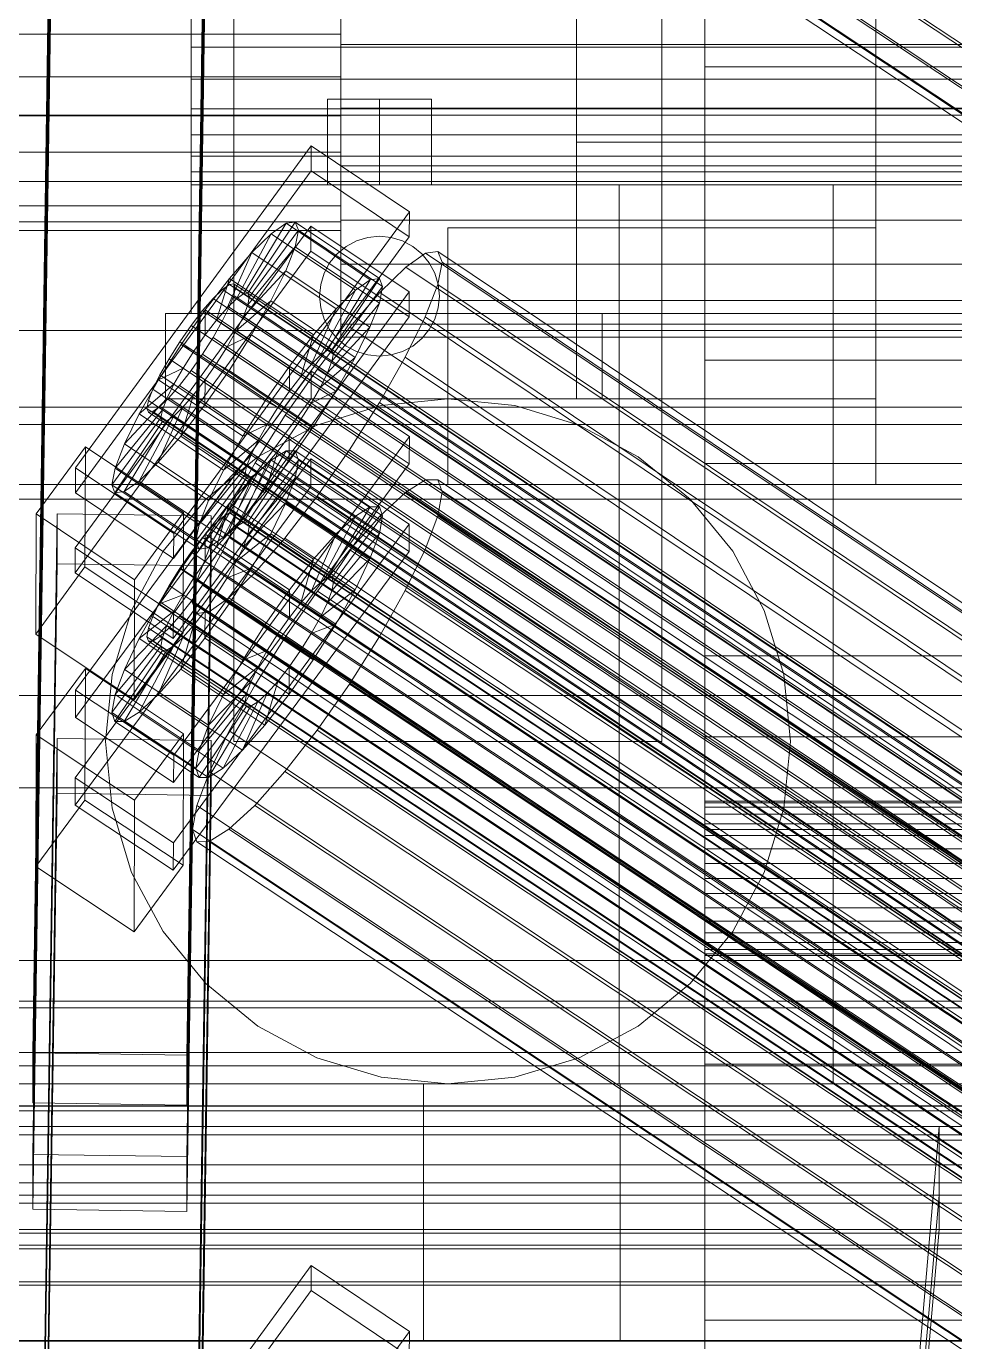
# Model space of a CAD drawing. Header units: millimetres. Extents: x -2500 to 58855, y -53268 to 6837.
# Drawn here: x -379.3 to -270.8, y -32960.1 to -32806.5 of the extents above; entities that cross this region are included whole.
import ezdxf

# ---------------------------------------------------------------- set-up
doc = ezdxf.new("R2010")
doc.units = ezdxf.units.MM
for name, color, linetype, lineweight in [('frontal_C01', 7, 'Continuous', 0), ('frontal_C02', 7, 'Continuous', 0), ('frontal_C03', 7, 'Continuous', 0), ('frontal_secador', 7, 'Continuous', 0), ('frontal_tolva', 7, 'Continuous', 0)]:
    doc.layers.add(name, color=color, linetype=linetype, lineweight=lineweight)

msp = doc.modelspace()

# ---------------------------------------------------------------- linework, layer by layer
at = {"layer": 'frontal_C01'}
for p, q in [((-378.512, -32938.254), (-375.644, -32746.307)), ((-357.646, -32746.548), (-360.514, -32938.496)), ((-357.863, -32750.222), (-173.554, -32872.553)), ((-378.512, -32944.658), (-375.644, -32752.71)), ((-360.514, -32944.9), (-357.646, -32752.952)), ((-359.326, -32754.152), (-175.016, -32876.483)), ((-352.572, -32754.118), (-168.263, -32876.45)), ((-359.83, -32756.928), (-175.521, -32879.259)), ((-355.584, -32756.907), (-171.275, -32879.238)), ((-359.341, -32758.361), (-175.032, -32880.693)), ((-357.893, -32758.354), (-173.584, -32880.686)), ((-425, -32816.854), (425, -32816.854)), ((-373.501, -32884.002), (-345.969, -32846.763)), ((-345.981, -32849.965), (-345.969, -32846.763)), ((-345.969, -32846.763), (-334.501, -32854.375)), ((-345.981, -32849.965), (-373.513, -32887.204)), ((-334.513, -32857.577), (-345.981, -32849.965)), ((-334.501, -32854.375), (-362.033, -32891.614)), ((-334.501, -32854.375), (-334.513, -32857.577)), ((-353.892, -32864.387), (-348.918, -32856.067)), ((-353.378, -32864.384), (-347.835, -32856.062)), ((-348.918, -32856.067), (-350.645, -32857.15)), ((-347.835, -32856.062), (-348.918, -32856.067)), ((-348.918, -32856.067), (-339.088, -32862.591)), ((-347.835, -32856.062), (-338.005, -32862.586)), ((-347.47, -32857.134), (-347.835, -32856.062)), ((-373.539, -32894.248), (-346.008, -32857.009)), ((-362.045, -32894.816), (-334.513, -32857.577)), ((-354.71, -32864.9), (-350.645, -32857.15)), ((-353.205, -32864.892), (-347.47, -32857.134)), ((-350.645, -32857.15), (-352.899, -32859.236)), ((-350.645, -32857.15), (-340.816, -32863.674)), ((-347.847, -32859.211), (-347.47, -32857.134)), ((-347.47, -32857.134), (-337.64, -32863.658)), ((-346.02, -32860.211), (-346.008, -32857.009)), ((-346.008, -32857.009), (-334.539, -32864.621)), ((-355.777, -32865.888), (-352.899, -32859.236)), ((-352.899, -32859.236), (-355.525, -32862.183)), ((-353.384, -32865.876), (-347.847, -32859.211)), ((-352.899, -32859.236), (-343.069, -32865.76)), ((-348.941, -32862.15), (-347.847, -32859.211)), ((-347.847, -32859.211), (-338.017, -32865.735)), ((-346.02, -32860.211), (-373.551, -32897.45)), ((-334.551, -32867.822), (-346.02, -32860.211)), ((-334.938, -32860.889), (-337.95, -32863.678)), ((-332.629, -32859.442), (-334.938, -32860.889)), ((-334.938, -32860.889), (-150.629, -32983.22)), ((-331.181, -32859.435), (-332.629, -32859.442)), ((-332.629, -32859.442), (-148.32, -32981.773)), ((-331.197, -32863.644), (-330.692, -32860.868)), ((-330.692, -32860.868), (-331.181, -32859.435)), ((-331.181, -32859.435), (-146.872, -32981.766)), ((-330.692, -32860.868), (-146.383, -32983.199)), ((-355.525, -32862.183), (-358.345, -32865.791)), ((-357.021, -32867.284), (-355.525, -32862.183)), ((-355.525, -32862.183), (-345.695, -32868.708)), ((-353.902, -32867.268), (-348.941, -32862.15)), ((-350.678, -32865.753), (-348.941, -32862.15)), ((-348.941, -32862.15), (-339.111, -32868.675)), ((-356.348, -32863.812), (-357.415, -32864.8)), ((-355.53, -32863.299), (-356.348, -32863.812)), ((-356.348, -32863.812), (-142.549, -33005.717)), ((-355.017, -32863.297), (-355.53, -32863.299)), ((-355.53, -32863.299), (-141.731, -33005.204)), ((-355.022, -32864.788), (-354.844, -32863.805)), ((-354.844, -32863.805), (-355.017, -32863.297)), ((-355.017, -32863.297), (-141.218, -33005.201)), ((-354.844, -32863.805), (-141.045, -33005.709)), ((-340.816, -32863.674), (-344.88, -32871.424)), ((-339.088, -32862.591), (-344.062, -32870.911)), ((-338.005, -32862.586), (-343.549, -32870.909)), ((-337.64, -32863.658), (-343.376, -32871.416)), ((-343.069, -32865.76), (-340.816, -32863.674)), ((-337.95, -32863.678), (-341.461, -32867.618)), ((-340.816, -32863.674), (-339.088, -32862.591)), ((-339.088, -32862.591), (-338.005, -32862.586)), ((-337.64, -32863.658), (-338.017, -32865.735)), ((-338.005, -32862.586), (-337.64, -32863.658)), ((-337.95, -32863.678), (-153.641, -32986.009)), ((-332.659, -32867.574), (-331.197, -32863.644)), ((-331.197, -32863.644), (-146.887, -32985.976)), ((-334.539, -32864.621), (-362.071, -32901.86)), ((-357.415, -32864.8), (-358.659, -32866.196)), ((-357.415, -32864.8), (-143.617, -33006.705)), ((-355.777, -32865.888), (-354.71, -32864.9)), ((-355.541, -32866.181), (-355.022, -32864.788)), ((-355.022, -32864.788), (-141.224, -33006.693)), ((-354.71, -32864.9), (-353.892, -32864.387)), ((-344.88, -32871.424), (-354.71, -32864.9)), ((-353.892, -32864.387), (-353.378, -32864.384)), ((-344.062, -32870.911), (-353.892, -32864.387)), ((-353.205, -32864.892), (-353.384, -32865.876)), ((-343.549, -32870.909), (-353.378, -32864.384)), ((-353.378, -32864.384), (-353.205, -32864.892)), ((-343.376, -32871.416), (-353.205, -32864.892)), ((-334.539, -32864.621), (-334.551, -32867.822)), ((-358.345, -32865.791), (-361.166, -32869.813)), ((-358.659, -32866.196), (-359.995, -32867.905)), ((-358.659, -32866.196), (-144.861, -33008.101)), ((-358.345, -32865.791), (-358.357, -32868.993)), ((-348.515, -32872.315), (-358.345, -32865.791)), ((-357.021, -32867.284), (-355.777, -32865.888)), ((-356.363, -32867.887), (-355.541, -32866.181)), ((-345.947, -32872.412), (-355.777, -32865.888)), ((-355.541, -32866.181), (-141.742, -33008.085)), ((-354.725, -32868.975), (-350.678, -32865.753)), ((-353.384, -32865.876), (-353.902, -32867.268)), ((-343.554, -32872.4), (-353.384, -32865.876)), ((-352.938, -32869.772), (-350.678, -32865.753)), ((-350.678, -32865.753), (-340.848, -32872.277)), ((-343.069, -32865.76), (-345.947, -32872.412)), ((-345.695, -32868.708), (-343.069, -32865.76)), ((-338.017, -32865.735), (-343.554, -32872.4)), ((-338.017, -32865.735), (-339.111, -32868.675)), ((-362.083, -32905.061), (-334.551, -32867.822)), ((-359.995, -32867.905), (-361.332, -32869.811)), ((-146.196, -33009.81), (-359.995, -32867.905)), ((-358.357, -32868.993), (-357.021, -32867.284)), ((-357.434, -32869.791), (-356.363, -32867.887)), ((-347.191, -32873.808), (-357.021, -32867.284)), ((-356.363, -32867.887), (-142.565, -33009.792)), ((-353.902, -32867.268), (-354.725, -32868.975)), ((-344.073, -32873.793), (-353.902, -32867.268)), ((-341.461, -32867.618), (-345.231, -32872.441)), ((-341.461, -32867.618), (-157.152, -32989.949)), ((-334.981, -32872.39), (-332.659, -32867.574)), ((-332.659, -32867.574), (-148.35, -32989.906)), ((-361.166, -32869.813), (-363.797, -32873.976)), ((-361.332, -32869.811), (-362.578, -32871.783)), ((-361.332, -32869.811), (-147.533, -33011.715)), ((-359.693, -32870.898), (-361.166, -32869.813)), ((-361.166, -32869.813), (-351.336, -32876.338)), ((-359.693, -32870.898), (-358.357, -32868.993)), ((-358.68, -32871.763), (-357.434, -32869.791)), ((-358.357, -32868.993), (-348.527, -32875.517)), ((-357.434, -32869.791), (-143.635, -33011.696)), ((-354.725, -32868.975), (-355.796, -32870.879)), ((-355.796, -32870.879), (-352.938, -32869.772)), ((-355.569, -32873.935), (-352.938, -32869.772)), ((-344.895, -32875.499), (-354.725, -32868.975)), ((-352.938, -32869.772), (-343.108, -32876.297)), ((-348.515, -32872.315), (-345.695, -32868.708)), ((-345.695, -32868.708), (-347.191, -32873.808)), ((-339.111, -32868.675), (-344.073, -32873.793)), ((-339.111, -32868.675), (-340.848, -32872.277)), ((-360.939, -32872.87), (-359.693, -32870.898)), ((-349.863, -32877.423), (-359.693, -32870.898)), ((-355.796, -32870.879), (-357.042, -32872.851)), ((-345.966, -32877.403), (-355.796, -32870.879)), ((-344.88, -32871.424), (-345.947, -32872.412)), ((-344.062, -32870.911), (-344.88, -32871.424)), ((-343.549, -32870.909), (-344.062, -32870.911)), ((-343.554, -32872.4), (-343.376, -32871.416)), ((-343.376, -32871.416), (-343.549, -32870.909)), ((-360.939, -32872.87), (-363.797, -32873.976)), ((-362.578, -32871.783), (-363.648, -32873.687)), ((-362.578, -32871.783), (-148.779, -33013.687)), ((-362.01, -32874.774), (-360.939, -32872.87)), ((-351.109, -32879.394), (-360.939, -32872.87)), ((-360.017, -32873.669), (-358.68, -32871.763)), ((-358.68, -32871.763), (-144.881, -33013.668)), ((-357.042, -32872.851), (-358.378, -32874.756)), ((-357.042, -32872.851), (-355.569, -32873.935)), ((-347.212, -32879.375), (-357.042, -32872.851)), ((-351.336, -32876.338), (-348.515, -32872.315)), ((-345.231, -32872.441), (-349.002, -32877.818)), ((-348.527, -32875.517), (-348.515, -32872.315)), ((-345.947, -32872.412), (-347.191, -32873.808)), ((-160.922, -32994.772), (-345.231, -32872.441)), ((-340.848, -32872.277), (-344.895, -32875.499)), ((-344.073, -32873.793), (-343.554, -32872.4)), ((-340.848, -32872.277), (-343.108, -32876.297)), ((-338.003, -32877.764), (-334.981, -32872.39)), ((-334.981, -32872.39), (-150.672, -32994.721)), ((-363.797, -32873.976), (-366.057, -32877.996)), ((-362.01, -32874.774), (-366.057, -32877.996)), ((-363.648, -32873.687), (-364.471, -32875.393)), ((-363.797, -32873.976), (-353.967, -32880.501)), ((-363.648, -32873.687), (-149.85, -33015.591)), ((-362.833, -32876.48), (-362.01, -32874.774)), ((-352.18, -32881.298), (-362.01, -32874.774)), ((-361.352, -32875.378), (-360.017, -32873.669)), ((-360.017, -32873.669), (-146.218, -33015.573)), ((-358.378, -32874.756), (-359.714, -32876.465)), ((-358.39, -32877.958), (-355.569, -32873.935)), ((-358.378, -32874.756), (-358.39, -32877.958)), ((-348.548, -32881.28), (-358.378, -32874.756)), ((-355.569, -32873.935), (-345.739, -32880.46)), ((-347.191, -32873.808), (-348.527, -32875.517)), ((-344.895, -32875.499), (-344.073, -32873.793)), ((-364.471, -32875.393), (-364.989, -32876.786)), ((-364.471, -32875.393), (-150.672, -33017.298)), ((-362.596, -32876.774), (-361.352, -32875.378)), ((-361.352, -32875.378), (-147.554, -33017.282)), ((-348.527, -32875.517), (-349.863, -32877.423)), ((-345.966, -32877.403), (-344.895, -32875.499)), ((-343.108, -32876.297), (-345.966, -32877.403)), ((-343.108, -32876.297), (-345.739, -32880.46)), ((-362.833, -32876.48), (-367.794, -32881.598)), ((-364.989, -32876.786), (-365.168, -32877.769)), ((-365.168, -32877.769), (-364.995, -32878.277)), ((-365.168, -32877.769), (-151.369, -33019.674)), ((-364.989, -32876.786), (-151.191, -33018.69)), ((-364.482, -32878.275), (-363.664, -32877.762)), ((-363.664, -32877.762), (-362.596, -32876.774)), ((-363.664, -32877.762), (-149.865, -33019.666)), ((-363.351, -32877.873), (-362.833, -32876.48)), ((-353.003, -32883.005), (-362.833, -32876.48)), ((-362.596, -32876.774), (-148.798, -33018.678)), ((-359.714, -32876.465), (-361.21, -32881.566)), ((-359.714, -32876.465), (-360.958, -32877.861)), ((-349.884, -32882.989), (-359.714, -32876.465)), ((-353.967, -32880.501), (-351.336, -32876.338)), ((-349.002, -32877.818), (-352.519, -32883.383)), ((-351.336, -32876.338), (-349.863, -32877.423)), ((-349.863, -32877.423), (-351.109, -32879.394)), ((-349.002, -32877.818), (-164.693, -33000.15)), ((-347.212, -32879.375), (-345.966, -32877.403)), ((-341.52, -32883.329), (-338.003, -32877.764)), ((-338.003, -32877.764), (-153.694, -33000.095)), ((-363.53, -32878.857), (-369.265, -32886.615)), ((-363.357, -32879.365), (-368.9, -32887.687)), ((-363.351, -32877.873), (-368.888, -32884.538)), ((-362.843, -32879.362), (-367.817, -32887.682)), ((-366.057, -32877.996), (-367.794, -32881.598)), ((-362.025, -32878.849), (-366.09, -32886.599)), ((-366.057, -32877.996), (-356.228, -32884.52)), ((-364.995, -32878.277), (-364.482, -32878.275)), ((-364.995, -32878.277), (-151.196, -33020.182)), ((-364.482, -32878.275), (-150.683, -33020.179)), ((-360.958, -32877.861), (-363.836, -32884.513)), ((-363.53, -32878.857), (-363.351, -32877.873)), ((-363.357, -32879.365), (-363.53, -32878.857)), ((-353.7, -32885.381), (-363.53, -32878.857)), ((-362.843, -32879.362), (-363.357, -32879.365)), ((-353.527, -32885.889), (-363.357, -32879.365)), ((-353.521, -32884.397), (-363.351, -32877.873)), ((-362.025, -32878.849), (-362.843, -32879.362)), ((-353.014, -32885.886), (-362.843, -32879.362)), ((-360.958, -32877.861), (-362.025, -32878.849)), ((-352.196, -32885.374), (-362.025, -32878.849)), ((-361.21, -32881.566), (-358.39, -32877.958)), ((-351.128, -32884.385), (-360.958, -32877.861)), ((-358.39, -32877.958), (-348.56, -32884.482)), ((-348.548, -32881.28), (-347.212, -32879.375)), ((-345.739, -32880.46), (-347.212, -32879.375)), ((-356.228, -32884.52), (-353.967, -32880.501)), ((-353.967, -32880.501), (-351.109, -32879.394)), ((-351.109, -32879.394), (-352.18, -32881.298)), ((-345.739, -32880.46), (-348.56, -32884.482)), ((-378.086, -32889.248), (-372.35, -32881.49)), ((-372.408, -32896.859), (-372.35, -32881.49)), ((-372.35, -32881.49), (-360.882, -32889.102)), ((-367.794, -32881.598), (-368.888, -32884.538)), ((-367.794, -32881.598), (-357.964, -32888.123)), ((-363.836, -32884.513), (-361.21, -32881.566)), ((-361.21, -32881.566), (-351.38, -32888.09)), ((-356.228, -32884.52), (-352.18, -32881.298)), ((-352.18, -32881.298), (-353.003, -32883.005)), ((-349.884, -32882.989), (-348.548, -32881.28)), ((-348.56, -32884.482), (-348.548, -32881.28)), ((-357.964, -32888.123), (-353.003, -32883.005)), ((-352.519, -32883.383), (-355.541, -32888.757)), ((-353.003, -32883.005), (-353.521, -32884.397)), ((-352.519, -32883.383), (-168.21, -33005.715)), ((-351.38, -32888.09), (-349.884, -32882.989)), ((-351.128, -32884.385), (-349.884, -32882.989)), ((-345.291, -32888.706), (-341.52, -32883.329)), ((-341.52, -32883.329), (-157.211, -33005.66)), ((-373.501, -32884.002), (-373.513, -32887.204)), ((-362.033, -32891.614), (-373.501, -32884.002)), ((-368.888, -32884.538), (-369.265, -32886.615)), ((-368.888, -32884.538), (-359.058, -32891.062)), ((-366.09, -32886.599), (-363.836, -32884.513)), ((-363.836, -32884.513), (-354.006, -32891.037)), ((-359.436, -32893.139), (-353.7, -32885.381)), ((-359.058, -32891.062), (-353.521, -32884.397)), ((-357.964, -32888.123), (-356.228, -32884.52)), ((-356.26, -32893.123), (-352.196, -32885.374)), ((-354.006, -32891.037), (-351.128, -32884.385)), ((-353.521, -32884.397), (-353.7, -32885.381)), ((-353.7, -32885.381), (-353.527, -32885.889)), ((-353.014, -32885.886), (-352.196, -32885.374)), ((-352.196, -32885.374), (-351.128, -32884.385)), ((-348.56, -32884.482), (-351.38, -32888.09)), ((-369.265, -32886.615), (-368.9, -32887.687)), ((-369.265, -32886.615), (-359.436, -32893.139)), ((-367.817, -32887.682), (-366.09, -32886.599)), ((-366.09, -32886.599), (-356.26, -32893.123)), ((-359.07, -32894.211), (-353.527, -32885.889)), ((-357.987, -32894.206), (-353.014, -32885.886)), ((-353.527, -32885.889), (-353.014, -32885.886)), ((-373.513, -32887.204), (-362.045, -32894.816)), ((-368.9, -32887.687), (-367.817, -32887.682)), ((-368.9, -32887.687), (-359.07, -32894.211)), ((-367.817, -32887.682), (-357.987, -32894.206)), ((-359.058, -32891.062), (-357.964, -32888.123)), ((-351.38, -32888.09), (-354.006, -32891.037)), ((-378.512, -33081.605), (-375.644, -32889.658)), ((-378.086, -32889.248), (-378.143, -32904.617)), ((-366.618, -32896.86), (-378.086, -32889.248)), ((-375.644, -32896.061), (-375.644, -32889.658)), ((-375.644, -32889.658), (-357.646, -32889.899)), ((-360.882, -32889.102), (-366.618, -32896.86)), ((-360.882, -32889.102), (-360.939, -32904.47)), ((-357.646, -32889.899), (-360.514, -33081.847)), ((-355.541, -32888.757), (-357.863, -32893.573)), ((-357.646, -32889.899), (-357.646, -32896.303)), ((-355.541, -32888.757), (-171.232, -33011.088)), ((-349.061, -32893.529), (-345.291, -32888.706)), ((-345.291, -32888.706), (-160.982, -33011.037)), ((-362.045, -32894.816), (-362.033, -32891.614)), ((-359.436, -32893.139), (-359.058, -32891.062)), ((-354.006, -32891.037), (-356.26, -32893.123)), ((-359.07, -32894.211), (-359.436, -32893.139)), ((-356.26, -32893.123), (-357.987, -32894.206)), ((-373.539, -32894.248), (-373.551, -32897.45)), ((-362.071, -32901.86), (-373.539, -32894.248)), ((-357.863, -32893.573), (-359.326, -32897.503)), ((-357.987, -32894.206), (-359.07, -32894.211)), ((-357.863, -32893.573), (-173.554, -33015.904)), ((-352.572, -32897.469), (-349.061, -32893.529)), ((-349.061, -32893.529), (-164.752, -33015.86)), ((-378.512, -33088.009), (-375.644, -32896.061)), ((-357.646, -32896.303), (-375.644, -32896.061)), ((-372.408, -32896.859), (-378.143, -32904.617)), ((-373.551, -32897.45), (-362.083, -32905.061)), ((-360.939, -32904.47), (-372.408, -32896.859)), ((-366.675, -32912.228), (-366.618, -32896.86)), ((-360.514, -33088.251), (-357.646, -32896.303)), ((-359.326, -32897.503), (-359.83, -32900.279)), ((-359.326, -32897.503), (-175.016, -33019.834)), ((-355.584, -32900.258), (-352.572, -32897.469)), ((-352.572, -32897.469), (-168.263, -33019.801)), ((-359.83, -32900.279), (-359.341, -32901.713)), ((-359.83, -32900.279), (-175.521, -33022.611)), ((-357.893, -32901.705), (-355.584, -32900.258)), ((-355.584, -32900.258), (-171.275, -33022.589)), ((-362.083, -32905.061), (-362.071, -32901.86)), ((-359.341, -32901.713), (-357.893, -32901.705)), ((-359.341, -32901.713), (-175.032, -33024.044)), ((-357.893, -32901.705), (-173.584, -33024.037)), ((-378.143, -32904.617), (-366.675, -32912.228)), ((-366.675, -32912.228), (-360.939, -32904.47)), ((-450, -32920.358), (450, -32920.358)), ((450, -32933.165), (-450, -32933.165)), ((-425, -32932.572), (425, -32932.572)), ((-360.514, -32938.496), (-378.512, -32938.254)), ((-378.512, -32938.254), (-378.512, -32944.658)), ((-360.514, -32944.9), (-360.514, -32938.496)), ((425, -32943.94), (-425, -32943.94)), ((-378.512, -32944.658), (-360.514, -32944.9)), ((425, -32948.837), (-425, -32948.837)), ((450, -32953.515), (-450, -32953.515))]:
    msp.add_line(p, q, dxfattribs=at)
at = {"layer": 'frontal_C02'}
for p, q in [((-378.512, -32926.391), (-375.644, -32732.624)), ((-357.646, -32732.867), (-360.514, -32926.634)), ((-378.512, -32932.236), (-375.644, -32738.469)), ((-360.514, -32932.48), (-357.646, -32738.713)), ((-300, -32764.429), (-300, -32811.201)), ((-342.5, -32808.586), (-342.5, -32793.833)), ((-342.5, -32797.486), (-342.5, -32807.386)), ((-300, -32845.45), (-300, -32798.677)), ((-342.5, -32801.293), (-342.5, -32816.045)), ((-342.5, -32812.392), (-342.5, -32802.492)), ((-342.5, -32807.386), (-450.5, -32807.386)), ((-342.5, -32807.386), (-342.5, -32816.913)), ((-342.5, -32822.783), (-342.5, -32808.586)), ((342.5, -32808.586), (-342.5, -32808.586)), ((-300, -32811.201), (-300, -32857.547)), ((300, -32811.201), (-300, -32811.201)), ((-342.5, -32812.392), (-450.5, -32812.392)), ((-342.5, -32821.157), (-342.5, -32812.392)), ((-342.5, -32816.045), (-342.5, -32829.107)), ((342.5, -32816.045), (-342.5, -32816.045)), ((-342.5, -32816.913), (-450.5, -32816.913)), ((-342.5, -32816.913), (-342.5, -32824.617)), ((-373.501, -32858.041), (-345.969, -32820.448)), ((-345.981, -32823.37), (-345.969, -32820.448)), ((-345.969, -32820.448), (-334.501, -32828.131)), ((-342.5, -32821.157), (-450.5, -32821.157)), ((-342.5, -32827.453), (-342.5, -32821.157)), ((-345.981, -32823.37), (-373.513, -32860.963)), ((-334.513, -32831.054), (-345.981, -32823.37)), ((-342.5, -32834.264), (-342.5, -32822.783)), ((342.5, -32822.783), (-342.5, -32822.783)), ((-342.5, -32824.617), (-450.5, -32824.617)), ((-342.5, -32824.617), (-342.5, -32829.326)), ((-342.5, -32827.453), (-450.5, -32827.453)), ((-334.501, -32828.131), (-362.033, -32865.724)), ((-342.5, -32830.322), (-342.5, -32827.453)), ((-334.501, -32828.131), (-334.513, -32831.054)), ((-342.5, -32829.326), (-450.5, -32829.326)), ((-373.539, -32867.393), (-346.008, -32829.8)), ((-353.892, -32837.728), (-348.918, -32829.484)), ((-353.378, -32837.658), (-347.835, -32829.337)), ((-348.918, -32829.484), (-350.645, -32830.699)), ((-347.835, -32829.337), (-348.918, -32829.484)), ((-348.918, -32829.484), (-339.088, -32836.07)), ((-347.835, -32829.337), (-338.005, -32835.922)), ((-347.47, -32830.267), (-347.835, -32829.337)), ((-346.02, -32832.723), (-346.008, -32829.8)), ((-346.008, -32829.8), (-334.539, -32837.484)), ((-342.5, -32829.107), (-342.5, -32838.489)), ((342.5, -32829.107), (-342.5, -32829.107)), ((-342.5, -32829.326), (-342.5, -32830.322)), ((-342.5, -32830.322), (-450.5, -32830.322)), ((-362.045, -32868.647), (-334.513, -32831.054)), ((-354.71, -32838.303), (-350.645, -32830.699)), ((-353.205, -32838.099), (-347.47, -32830.267)), ((-350.645, -32830.699), (-352.899, -32832.898)), ((-350.645, -32830.699), (-340.816, -32837.284)), ((-347.847, -32832.211), (-347.47, -32830.267)), ((-347.47, -32830.267), (-337.64, -32836.853)), ((-346.02, -32832.723), (-373.551, -32870.316)), ((-355.777, -32839.345), (-352.899, -32832.898)), ((-352.899, -32832.898), (-355.525, -32835.932)), ((-353.384, -32839.02), (-347.847, -32832.211)), ((-352.899, -32832.898), (-343.069, -32839.484)), ((-348.941, -32835.037), (-347.847, -32832.211)), ((-347.847, -32832.211), (-338.017, -32838.797)), ((-334.551, -32840.406), (-346.02, -32832.723)), ((-332.629, -32832.989), (-334.938, -32834.613)), ((-331.181, -32832.792), (-332.629, -32832.989)), ((-332.629, -32832.989), (-148.32, -32956.473)), ((-330.692, -32834.035), (-331.181, -32832.792)), ((-331.181, -32832.792), (-146.872, -32956.276)), ((-342.5, -32841.28), (-342.5, -32834.264)), ((342.5, -32834.264), (-342.5, -32834.264)), ((-334.938, -32834.613), (-337.95, -32837.553)), ((-334.938, -32834.613), (-150.629, -32958.097)), ((-331.197, -32836.635), (-330.692, -32834.035)), ((-330.692, -32834.035), (-146.383, -32957.519)), ((-355.525, -32835.932), (-358.345, -32839.594)), ((-357.021, -32840.782), (-355.525, -32835.932)), ((-355.525, -32835.932), (-345.695, -32842.518)), ((-353.902, -32840.358), (-348.941, -32835.037)), ((-350.678, -32838.552), (-348.941, -32835.037)), ((-348.941, -32835.037), (-339.111, -32841.623)), ((-339.088, -32836.07), (-344.062, -32844.314)), ((-338.005, -32835.922), (-343.549, -32844.244)), ((-340.816, -32837.284), (-339.088, -32836.07)), ((-339.088, -32836.07), (-338.005, -32835.922)), ((-338.005, -32835.922), (-337.64, -32836.853)), ((-334.539, -32837.484), (-362.071, -32875.076)), ((-356.348, -32837.206), (-357.415, -32838.247)), ((-355.53, -32836.63), (-356.348, -32837.206)), ((-356.348, -32837.206), (-142.549, -32980.447)), ((-355.017, -32836.56), (-355.53, -32836.63)), ((-355.53, -32836.63), (-141.731, -32979.872)), ((-355.022, -32837.922), (-354.844, -32837.001)), ((-354.844, -32837.001), (-355.017, -32836.56)), ((-355.017, -32836.56), (-141.218, -32979.802)), ((-354.844, -32837.001), (-141.045, -32980.242)), ((-354.71, -32838.303), (-353.892, -32837.728)), ((-353.892, -32837.728), (-353.378, -32837.658)), ((-344.062, -32844.314), (-353.892, -32837.728)), ((-343.549, -32844.244), (-353.378, -32837.658)), ((-353.378, -32837.658), (-353.205, -32838.099)), ((-340.816, -32837.284), (-344.88, -32844.889)), ((-337.64, -32836.853), (-343.376, -32844.684)), ((-343.069, -32839.484), (-340.816, -32837.284)), ((-337.95, -32837.553), (-341.461, -32841.609)), ((-337.64, -32836.853), (-338.017, -32838.797)), ((-337.95, -32837.553), (-153.641, -32961.037)), ((-334.539, -32837.484), (-334.551, -32840.406)), ((-332.659, -32840.412), (-331.197, -32836.635)), ((-331.197, -32836.635), (-146.887, -32960.119)), ((-357.415, -32838.247), (-358.659, -32839.685)), ((-357.415, -32838.247), (-143.617, -32981.489)), ((-357.021, -32840.782), (-355.777, -32839.345)), ((-356.363, -32840.925), (-355.541, -32839.261)), ((-355.777, -32839.345), (-354.71, -32838.303)), ((-345.947, -32845.931), (-355.777, -32839.345)), ((-355.541, -32839.261), (-355.022, -32837.922)), ((-355.541, -32839.261), (-141.742, -32982.502)), ((-355.022, -32837.922), (-141.224, -32981.163)), ((-354.725, -32842.023), (-350.678, -32838.552)), ((-344.88, -32844.889), (-354.71, -32838.303)), ((-353.384, -32839.02), (-353.902, -32840.358)), ((-353.205, -32838.099), (-353.384, -32839.02)), ((-343.554, -32845.605), (-353.384, -32839.02)), ((-343.376, -32844.684), (-353.205, -32838.099)), ((-352.938, -32842.516), (-350.678, -32838.552)), ((-350.678, -32838.552), (-340.848, -32845.138)), ((-338.017, -32838.797), (-343.554, -32845.605)), ((-342.5, -32838.489), (-342.5, -32842.764)), ((342.5, -32838.489), (-342.5, -32838.489)), ((-338.017, -32838.797), (-339.111, -32841.623)), ((-362.083, -32877.999), (-334.551, -32840.406)), ((-358.345, -32839.594), (-361.166, -32843.635)), ((-358.659, -32839.685), (-359.995, -32841.419)), ((-358.659, -32839.685), (-144.861, -32982.926)), ((-358.345, -32839.594), (-358.357, -32842.517)), ((-358.357, -32842.517), (-357.021, -32840.782)), ((-348.515, -32846.18), (-358.345, -32839.594)), ((-357.434, -32842.803), (-356.363, -32840.925)), ((-347.191, -32847.368), (-357.021, -32840.782)), ((-356.363, -32840.925), (-142.565, -32984.167)), ((-353.902, -32840.358), (-354.725, -32842.023)), ((-344.073, -32846.944), (-353.902, -32840.358)), ((-343.069, -32839.484), (-345.947, -32845.931)), ((-345.695, -32842.518), (-343.069, -32839.484)), ((-334.981, -32845.111), (-332.659, -32840.412)), ((-332.659, -32840.412), (-148.35, -32963.896)), ((-359.995, -32841.419), (-361.332, -32843.333)), ((-146.196, -32984.661), (-359.995, -32841.419)), ((-354.725, -32842.023), (-355.796, -32843.901)), ((-344.895, -32848.609), (-354.725, -32842.023)), ((-341.461, -32841.609), (-345.231, -32846.505)), ((-339.111, -32841.623), (-344.073, -32846.944)), ((-342.5, -32842.764), (-342.5, -32841.28)), ((342.5, -32841.28), (-342.5, -32841.28)), ((-341.461, -32841.609), (-157.152, -32965.093)), ((-339.111, -32841.623), (-340.848, -32845.138)), ((-361.166, -32843.635), (-363.797, -32847.778)), ((-361.332, -32843.333), (-362.578, -32845.296)), ((-361.332, -32843.333), (-147.533, -32986.575)), ((-359.693, -32844.431), (-361.166, -32843.635)), ((-361.166, -32843.635), (-351.336, -32850.221)), ((-359.693, -32844.431), (-358.357, -32842.517)), ((-358.68, -32844.766), (-357.434, -32842.803)), ((-358.357, -32842.517), (-348.527, -32849.103)), ((-357.434, -32842.803), (-143.635, -32986.045)), ((-355.796, -32843.901), (-357.042, -32845.864)), ((-355.796, -32843.901), (-352.938, -32842.516)), ((-345.966, -32850.487), (-355.796, -32843.901)), ((-355.569, -32846.66), (-352.938, -32842.516)), ((-352.938, -32842.516), (-343.108, -32849.102)), ((-348.515, -32846.18), (-345.695, -32842.518)), ((-345.695, -32842.518), (-347.191, -32847.368)), ((342.5, -32842.764), (-342.5, -32842.764)), ((-362.578, -32845.296), (-363.648, -32847.174)), ((-362.578, -32845.296), (-148.779, -32988.537)), ((-360.939, -32846.394), (-359.693, -32844.431)), ((-360.017, -32846.68), (-358.68, -32844.766)), ((-349.863, -32851.017), (-359.693, -32844.431)), ((-358.68, -32844.766), (-144.881, -32988.007)), ((-344.88, -32844.889), (-345.947, -32845.931)), ((-340.848, -32845.138), (-344.895, -32848.609)), ((-344.062, -32844.314), (-344.88, -32844.889)), ((-343.549, -32844.244), (-344.062, -32844.314)), ((-343.554, -32845.605), (-343.376, -32844.684)), ((-343.376, -32844.684), (-343.549, -32844.244)), ((-340.848, -32845.138), (-343.108, -32849.102)), ((-338.003, -32850.411), (-334.981, -32845.111)), ((-334.981, -32845.111), (-150.672, -32968.595)), ((-300, -32889.462), (-300, -32845.45)), ((300, -32845.45), (-300, -32845.45)), ((-360.939, -32846.394), (-363.797, -32847.778)), ((-362.01, -32848.271), (-360.939, -32846.394)), ((-361.352, -32848.415), (-360.017, -32846.68)), ((-351.109, -32852.979), (-360.939, -32846.394)), ((-360.017, -32846.68), (-146.218, -32989.921)), ((-358.39, -32850.7), (-355.569, -32846.66)), ((-357.042, -32845.864), (-358.378, -32847.778)), ((-357.042, -32845.864), (-355.569, -32846.66)), ((-347.212, -32852.45), (-357.042, -32845.864)), ((-355.569, -32846.66), (-345.739, -32853.246)), ((-351.336, -32850.221), (-348.515, -32846.18)), ((-345.231, -32846.505), (-349.002, -32851.906)), ((-348.527, -32849.103), (-348.515, -32846.18)), ((-345.947, -32845.931), (-347.191, -32847.368)), ((-160.922, -32969.989), (-345.231, -32846.505)), ((-344.895, -32848.609), (-344.073, -32846.944)), ((-344.073, -32846.944), (-343.554, -32845.605)), ((-363.797, -32847.778), (-366.057, -32851.743)), ((-362.01, -32848.271), (-366.057, -32851.743)), ((-363.648, -32847.174), (-364.471, -32848.839)), ((-363.797, -32847.778), (-353.967, -32854.364)), ((-363.648, -32847.174), (-149.85, -32990.415)), ((-362.833, -32849.936), (-362.01, -32848.271)), ((-362.596, -32849.852), (-361.352, -32848.415)), ((-352.18, -32854.857), (-362.01, -32848.271)), ((-361.352, -32848.415), (-147.554, -32991.656)), ((-358.378, -32847.778), (-359.714, -32849.512)), ((-358.378, -32847.778), (-358.39, -32850.7)), ((-348.548, -32854.363), (-358.378, -32847.778)), ((-347.191, -32847.368), (-348.527, -32849.103)), ((-345.966, -32850.487), (-344.895, -32848.609)), ((-362.833, -32849.936), (-367.794, -32855.258)), ((-364.989, -32850.177), (-365.168, -32851.098)), ((-364.471, -32848.839), (-364.989, -32850.177)), ((-364.989, -32850.177), (-151.191, -32993.419)), ((-364.471, -32848.839), (-150.672, -32992.08)), ((-363.664, -32850.894), (-362.596, -32849.852)), ((-363.351, -32851.275), (-362.833, -32849.936)), ((-353.003, -32856.522), (-362.833, -32849.936)), ((-362.596, -32849.852), (-148.798, -32993.093)), ((-359.714, -32849.512), (-361.21, -32854.362)), ((-359.714, -32849.512), (-360.958, -32850.95)), ((-349.884, -32856.098), (-359.714, -32849.512)), ((-348.527, -32849.103), (-349.863, -32851.017)), ((-343.108, -32849.102), (-345.966, -32850.487)), ((-343.108, -32849.102), (-345.739, -32853.246)), ((-363.351, -32851.275), (-368.888, -32858.084)), ((-365.168, -32851.098), (-364.995, -32851.539)), ((-365.168, -32851.098), (-151.369, -32994.34)), ((-364.995, -32851.539), (-364.482, -32851.469)), ((-364.995, -32851.539), (-151.196, -32994.78)), ((-364.482, -32851.469), (-363.664, -32850.894)), ((-364.482, -32851.469), (-150.683, -32994.711)), ((-360.958, -32850.95), (-363.836, -32857.397)), ((-363.664, -32850.894), (-149.865, -32994.135)), ((-363.53, -32852.196), (-363.351, -32851.275)), ((-353.521, -32857.861), (-363.351, -32851.275)), ((-360.958, -32850.95), (-362.025, -32851.991)), ((-361.21, -32854.362), (-358.39, -32850.7)), ((-351.128, -32857.535), (-360.958, -32850.95)), ((-358.39, -32850.7), (-348.56, -32857.286)), ((-353.967, -32854.364), (-351.336, -32850.221)), ((-351.336, -32850.221), (-349.863, -32851.017)), ((-349.863, -32851.017), (-351.109, -32852.979)), ((-347.212, -32852.45), (-345.966, -32850.487)), ((-341.52, -32855.95), (-338.003, -32850.411)), ((-338.003, -32850.411), (-153.694, -32973.895)), ((-363.53, -32852.196), (-369.265, -32860.028)), ((-363.357, -32852.637), (-368.9, -32860.958)), ((-362.843, -32852.567), (-367.817, -32860.811)), ((-366.057, -32851.743), (-367.794, -32855.258)), ((-362.025, -32851.991), (-366.09, -32859.596)), ((-366.057, -32851.743), (-356.228, -32858.329)), ((-363.357, -32852.637), (-363.53, -32852.196)), ((-353.7, -32858.782), (-363.53, -32852.196)), ((-362.843, -32852.567), (-363.357, -32852.637)), ((-353.527, -32859.222), (-363.357, -32852.637)), ((-362.025, -32851.991), (-362.843, -32852.567)), ((-353.014, -32859.153), (-362.843, -32852.567)), ((-352.196, -32858.577), (-362.025, -32851.991)), ((-353.967, -32854.364), (-351.109, -32852.979)), ((-349.002, -32851.906), (-352.519, -32857.446)), ((-351.109, -32852.979), (-352.18, -32854.857)), ((-349.002, -32851.906), (-164.693, -32975.39)), ((-345.739, -32853.246), (-348.56, -32857.286)), ((-348.548, -32854.363), (-347.212, -32852.45)), ((-345.739, -32853.246), (-347.212, -32852.45)), ((-363.836, -32857.397), (-361.21, -32854.362)), ((-361.21, -32854.362), (-351.38, -32860.948)), ((-356.228, -32858.329), (-353.967, -32854.364)), ((-349.884, -32856.098), (-348.548, -32854.363)), ((-348.56, -32857.286), (-348.548, -32854.363)), ((-378.086, -32863.429), (-372.35, -32855.597)), ((-372.408, -32869.626), (-372.35, -32855.597)), ((-372.35, -32855.597), (-360.882, -32863.281)), ((-367.794, -32855.258), (-368.888, -32858.084)), ((-367.794, -32855.258), (-357.964, -32861.843)), ((-356.228, -32858.329), (-352.18, -32854.857)), ((-352.18, -32854.857), (-353.003, -32856.522)), ((-351.38, -32860.948), (-349.884, -32856.098)), ((-351.128, -32857.535), (-349.884, -32856.098)), ((-345.291, -32861.352), (-341.52, -32855.95)), ((-341.52, -32855.95), (-157.211, -32979.434)), ((-366.09, -32859.596), (-363.836, -32857.397)), ((-363.836, -32857.397), (-354.006, -32863.982)), ((-359.058, -32864.669), (-353.521, -32857.861)), ((-357.964, -32861.843), (-353.003, -32856.522)), ((-352.519, -32857.446), (-355.541, -32862.746)), ((-354.006, -32863.982), (-351.128, -32857.535)), ((-353.521, -32857.861), (-353.7, -32858.782)), ((-353.003, -32856.522), (-353.521, -32857.861)), ((-352.519, -32857.446), (-168.21, -32980.93)), ((-352.196, -32858.577), (-351.128, -32857.535)), ((-348.56, -32857.286), (-351.38, -32860.948)), ((-300, -32857.547), (-300, -32900.308)), ((300, -32857.547), (-300, -32857.547)), ((-373.501, -32858.041), (-373.513, -32860.963)), ((-362.033, -32865.724), (-373.501, -32858.041)), ((-368.888, -32858.084), (-369.265, -32860.028)), ((-368.888, -32858.084), (-359.058, -32864.669)), ((-359.436, -32866.614), (-353.7, -32858.782)), ((-359.07, -32867.544), (-353.527, -32859.222)), ((-357.987, -32867.397), (-353.014, -32859.153)), ((-357.964, -32861.843), (-356.228, -32858.329)), ((-356.26, -32866.182), (-352.196, -32858.577)), ((-353.7, -32858.782), (-353.527, -32859.222)), ((-353.527, -32859.222), (-353.014, -32859.153)), ((-353.014, -32859.153), (-352.196, -32858.577)), ((-369.265, -32860.028), (-368.9, -32860.958)), ((-369.265, -32860.028), (-359.436, -32866.614)), ((-368.9, -32860.958), (-367.817, -32860.811)), ((-367.817, -32860.811), (-366.09, -32859.596)), ((-367.817, -32860.811), (-357.987, -32867.397)), ((-366.09, -32859.596), (-356.26, -32866.182)), ((-351.38, -32860.948), (-354.006, -32863.982)), ((-373.513, -32860.963), (-362.045, -32868.647)), ((-368.9, -32860.958), (-359.07, -32867.544)), ((-359.058, -32864.669), (-357.964, -32861.843)), ((-349.061, -32866.248), (-345.291, -32861.352)), ((-345.291, -32861.352), (-160.982, -32984.836)), ((-378.512, -33057.176), (-375.644, -32863.409)), ((-378.086, -32863.429), (-378.143, -32877.458)), ((-366.618, -32871.113), (-378.086, -32863.429)), ((-375.644, -32869.254), (-375.644, -32863.409)), ((-375.644, -32863.409), (-357.646, -32863.652)), ((-360.882, -32863.281), (-366.618, -32871.113)), ((-360.882, -32863.281), (-360.939, -32877.31)), ((-357.646, -32863.652), (-360.514, -33057.42)), ((-355.541, -32862.746), (-357.863, -32867.444)), ((-357.646, -32863.652), (-357.646, -32869.498)), ((-354.006, -32863.982), (-356.26, -32866.182)), ((-355.541, -32862.746), (-171.232, -32986.23)), ((-359.436, -32866.614), (-359.058, -32864.669)), ((-362.045, -32868.647), (-362.033, -32865.724)), ((-359.07, -32867.544), (-359.436, -32866.614)), ((-356.26, -32866.182), (-357.987, -32867.397)), ((-352.572, -32870.304), (-349.061, -32866.248)), ((-349.061, -32866.248), (-164.752, -32989.732)), ((-373.539, -32867.393), (-373.551, -32870.316)), ((-362.071, -32875.076), (-373.539, -32867.393)), ((-357.863, -32867.444), (-359.326, -32871.222)), ((-357.987, -32867.397), (-359.07, -32867.544)), ((-357.863, -32867.444), (-173.554, -32990.928)), ((-378.512, -33063.022), (-375.644, -32869.254)), ((-372.408, -32869.626), (-378.143, -32877.458)), ((-357.646, -32869.498), (-375.644, -32869.254)), ((-360.939, -32877.31), (-372.408, -32869.626)), ((-360.514, -33063.265), (-357.646, -32869.498)), ((-373.551, -32870.316), (-362.083, -32877.999)), ((-366.675, -32885.141), (-366.618, -32871.113)), ((-359.326, -32871.222), (-359.83, -32873.821)), ((-359.326, -32871.222), (-175.016, -32994.706)), ((-355.584, -32873.244), (-352.572, -32870.304)), ((-352.572, -32870.304), (-168.263, -32993.788)), ((-359.83, -32873.821), (-359.341, -32875.065)), ((-359.83, -32873.821), (-175.521, -32997.305)), ((-357.893, -32874.868), (-355.584, -32873.244)), ((-355.584, -32873.244), (-171.275, -32996.728)), ((-362.083, -32877.999), (-362.071, -32875.076)), ((-359.341, -32875.065), (-357.893, -32874.868)), ((-359.341, -32875.065), (-175.032, -32998.549)), ((-357.893, -32874.868), (-173.584, -32998.352)), ((-378.143, -32877.458), (-366.675, -32885.141)), ((-366.675, -32885.141), (-360.939, -32877.31)), ((-300, -32927.714), (-300, -32889.462)), ((300, -32889.462), (-300, -32889.462)), ((-300, -32900.308), (-300, -32936.569)), ((300, -32900.308), (-300, -32900.308)), ((-425, -32921.124), (425, -32921.124)), ((-360.514, -32926.634), (-378.512, -32926.391)), ((-378.512, -32926.391), (-378.512, -32932.236)), ((-360.514, -32932.48), (-360.514, -32926.634)), ((-300, -32957.599), (-300, -32927.714)), ((300, -32927.714), (-300, -32927.714)), ((425, -32932.6), (-425, -32932.6)), ((-378.512, -32932.236), (-360.514, -32932.48)), ((425, -32935.971), (-425, -32935.971)), ((-300, -32936.569), (-300, -32963.86)), ((300, -32936.569), (-300, -32936.569)), ((-425, -32947.447), (425, -32947.447)), ((-373.501, -32988.826), (-345.969, -32951.233)), ((-345.981, -32954.155), (-345.969, -32951.233)), ((-345.969, -32951.233), (-334.501, -32958.916)), ((-345.981, -32954.155), (-373.513, -32991.748)), ((-334.513, -32961.839), (-345.981, -32954.155)), ((-300, -32977.08), (-300, -32957.599)), ((300, -32957.599), (-300, -32957.599)), ((-334.501, -32958.916), (-362.033, -32996.509)), ((-334.501, -32958.916), (-334.513, -32961.839))]:
    msp.add_line(p, q, dxfattribs=at)
at = {"layer": 'frontal_C03'}
for p, q in [((-450, -32850.944), (450, -32850.944)), ((450, -32861.716), (-450, -32861.716)), ((450, -32884.651), (-450, -32884.651)), ((-450, -32895.423), (450, -32895.423)), ((-450, -32915.578), (450, -32915.578)), ((450, -32926.35), (-450, -32926.35)), ((-450, -32927.889), (450, -32927.889)), ((450, -32939.445), (-450, -32939.445)), ((450, -32941.57), (-450, -32941.57)), ((450, -32949.285), (-450, -32949.285)), ((-450, -32953.126), (450, -32953.126)), ((-450, -32960.057), (450, -32960.057))]:
    msp.add_line(p, q, dxfattribs=at)
at = {"layer": 'frontal_secador'}
for p, q in [((-315, -32820), (-315, -32480)), ((-280, -32820), (-280, -32480)), ((-360, -32825), (-360, -32770)), ((-315, -32840), (-315, -32770)), ((-315, -32850), (-315, -32770)), ((-315, -32825), (-315, -32770)), ((-280, -32840), (-280, -32770)), ((-280, -32850), (-280, -32770)), ((-360, -32805), (-360, -32808.902)), ((-355, -32890), (-355, -32805)), ((-315, -32820), (-315, -32805)), ((-305, -32890), (-305, -32805)), ((-360, -32808.902), (-360, -32812.654)), ((360, -32808.902), (-360, -32808.902)), ((-360, -32812.654), (-360, -32816.111)), ((360, -32812.654), (-360, -32812.654)), ((-360, -32816.111), (-360, -32819.142)), ((360, -32816.111), (-360, -32816.111)), ((-338, -32815), (-344.062, -32815)), ((-344.062, -32825), (-344.062, -32815)), ((-338, -32815), (-331.938, -32815)), ((-338, -32815), (-338, -32825)), ((-331.938, -32825), (-331.938, -32815)), ((-360, -32819.142), (-360, -32821.629)), ((360, -32819.142), (-360, -32819.142)), ((-315, -32820), (-280, -32820)), ((-315, -32820), (315, -32820)), ((-360, -32821.629), (-360, -32823.478)), ((360, -32821.629), (-360, -32821.629)), ((-360, -32823.478), (-360, -32824.616)), ((360, -32823.478), (-360, -32823.478)), ((-360, -32824.616), (-360, -32825)), ((360, -32824.616), (-360, -32824.616)), ((360, -32825), (-360, -32825)), ((-360, -32825), (-315, -32825)), ((-360, -32840), (-360, -32825)), ((-344.062, -32825), (-338, -32825)), ((-338, -32825), (-331.938, -32825)), ((-315, -32840), (-315, -32825)), ((-310, -32825), (-285, -32825)), ((-310, -32930), (-310, -32825)), ((-285, -32930), (-285, -32825)), ((-330, -32830), (-280, -32830)), ((-330, -32860), (-330, -32830)), ((-280, -32860), (-280, -32830)), ((-341.889, -32832.18), (-340.679, -32831.533)), ((-340.679, -32831.533), (-339.366, -32831.135)), ((-339.366, -32831.135), (-338, -32831)), ((-338, -32831), (-336.634, -32831.135)), ((-336.634, -32831.135), (-335.321, -32831.533)), ((-335.321, -32831.533), (-334.111, -32832.18)), ((-343.82, -32834.111), (-342.95, -32833.05)), ((-342.95, -32833.05), (-341.889, -32832.18)), ((-334.111, -32832.18), (-333.05, -32833.05)), ((-333.05, -32833.05), (-332.18, -32834.111)), ((-344.467, -32835.321), (-343.82, -32834.111)), ((-332.18, -32834.111), (-331.533, -32835.321)), ((-344.865, -32836.634), (-344.467, -32835.321)), ((-331.533, -32835.321), (-331.135, -32836.634)), ((-345, -32838), (-344.865, -32836.634)), ((-331.135, -32836.634), (-331, -32838)), ((-344.865, -32839.366), (-345, -32838)), ((-344.467, -32840.679), (-344.865, -32839.366)), ((-331.135, -32839.366), (-331.533, -32840.679)), ((-331, -32838), (-331.135, -32839.366)), ((-363, -32840), (-312, -32840)), ((-363, -32850), (-363, -32840)), ((-360, -32840), (-315, -32840)), ((-343.82, -32841.889), (-344.467, -32840.679)), ((-331.533, -32840.679), (-332.18, -32841.889)), ((-315, -32840), (-280, -32840)), ((-312, -32850), (-312, -32840)), ((-300, -32840), (-300, -32880)), ((-240, -32840), (-300, -32840)), ((-342.95, -32842.95), (-343.82, -32841.889)), ((-332.18, -32841.889), (-333.05, -32842.95)), ((-341.889, -32843.82), (-342.95, -32842.95)), ((-340.679, -32844.467), (-341.889, -32843.82)), ((-334.111, -32843.82), (-335.321, -32844.467)), ((-333.05, -32842.95), (-334.111, -32843.82)), ((-339.366, -32844.865), (-340.679, -32844.467)), ((-338, -32845), (-339.366, -32844.865)), ((-336.634, -32844.865), (-338, -32845)), ((-335.321, -32844.467), (-336.634, -32844.865)), ((-363, -32850), (-312, -32850)), ((-337.804, -32850.769), (-330, -32850)), ((-330, -32850), (-322.196, -32850.769)), ((-315, -32850), (-280, -32850)), ((-345.307, -32853.045), (-337.804, -32850.769)), ((-322.196, -32850.769), (-314.693, -32853.045)), ((-352.223, -32856.741), (-345.307, -32853.045)), ((-314.693, -32853.045), (-307.777, -32856.741)), ((-358.284, -32861.716), (-352.223, -32856.741)), ((-307.777, -32856.741), (-301.716, -32861.716)), ((-1700, -32860), (1700, -32860)), ((-330, -32860), (-280, -32860)), ((-363.259, -32867.777), (-358.284, -32861.716)), ((-301.716, -32861.716), (-296.741, -32867.777)), ((-366.955, -32874.693), (-363.259, -32867.777)), ((-296.741, -32867.777), (-293.045, -32874.693)), ((-369.231, -32882.196), (-366.955, -32874.693)), ((-293.045, -32874.693), (-290.769, -32882.196)), ((-240, -32880), (-300, -32880)), ((-370, -32890), (-369.231, -32882.196)), ((-290.769, -32882.196), (-290, -32890)), ((-369.231, -32897.804), (-370, -32890)), ((-355, -32890), (-305, -32890)), ((-290, -32890), (-290.769, -32897.804)), ((-366.955, -32905.307), (-369.231, -32897.804)), ((-300, -32897.173), (-300, -32897)), ((300, -32897), (-300, -32897)), ((-300, -32897.685), (-300, -32897.173)), ((300, -32897.173), (-300, -32897.173)), ((-300, -32898.517), (-300, -32897.685)), ((300, -32897.685), (-300, -32897.685)), ((-290.769, -32897.804), (-293.045, -32905.307)), ((-300, -32899.636), (-300, -32898.517)), ((300, -32898.517), (-300, -32898.517)), ((-300, -32901), (-300, -32899.636)), ((300, -32899.636), (-300, -32899.636)), ((-300, -32902.556), (-300, -32901)), ((300, -32901), (-300, -32901)), ((-300, -32904.244), (-300, -32902.556)), ((300, -32902.556), (-300, -32902.556)), ((-363.259, -32912.223), (-366.955, -32905.307)), ((-300, -32906), (-300, -32904.244)), ((300, -32904.244), (-300, -32904.244)), ((-293.045, -32905.307), (-296.741, -32912.223)), ((-300, -32906), (-300, -32907.756)), ((-300, -32906), (300, -32906)), ((-300, -32907.756), (-300, -32909.444)), ((300, -32907.756), (-300, -32907.756)), ((-300, -32909.444), (-300, -32911)), ((300, -32909.444), (-300, -32909.444)), ((-300, -32911), (-300, -32912.364)), ((300, -32911), (-300, -32911)), ((-358.284, -32918.284), (-363.259, -32912.223)), ((-296.741, -32912.223), (-301.716, -32918.284)), ((-300, -32912.364), (-300, -32913.483)), ((300, -32912.364), (-300, -32912.364)), ((-300, -32913.483), (-300, -32914.315)), ((300, -32913.483), (-300, -32913.483)), ((-300, -32914.315), (-300, -32914.827)), ((300, -32914.315), (-300, -32914.315)), ((-300, -32914.827), (-300, -32915)), ((300, -32914.827), (-300, -32914.827)), ((300, -32915), (-300, -32915)), ((-352.223, -32923.259), (-358.284, -32918.284)), ((-301.716, -32918.284), (-307.777, -32923.259)), ((-345.307, -32926.955), (-352.223, -32923.259)), ((-307.777, -32923.259), (-314.693, -32926.955)), ((-337.804, -32929.231), (-345.307, -32926.955)), ((-314.693, -32926.955), (-322.196, -32929.231)), ((-415.454, -32930), (-332.875, -32930)), ((-309.899, -32930), (-386.779, -32930)), ((-330, -32930), (-337.804, -32929.231)), ((-332.875, -32930), (-309.899, -32930)), ((-332.875, -32960), (-332.875, -32930)), ((-332.875, -32930), (-249.955, -32930)), ((-322.196, -32929.231), (-330, -32930)), ((-310, -32930), (-285, -32930)), ((-309.899, -32960), (-309.899, -32930)), ((-232.703, -32930), (-309.899, -32930)), ((-272.613, -32935), (-408.271, -32935)), ((-276.971, -32985), (-272.613, -32935)), ((-272.613, -32935), (-272.613, -32943)), ((-136.436, -32935), (-272.613, -32935)), ((-408.271, -32943), (-272.613, -32943)), ((-272.613, -32943), (-276.971, -32993)), ((-272.613, -32943), (-272.613, -32947)), ((-272.613, -32943), (-136.436, -32943)), ((-408.271, -32947), (-272.613, -32947)), ((-272.613, -32947), (-276.971, -32997)), ((-272.613, -32947), (-136.436, -32947)), ((-1700, -32960), (1700, -32960)), ((-332.875, -32960), (-415.454, -32960)), ((-386.779, -32960), (-309.899, -32960)), ((-309.899, -32960), (-332.875, -32960)), ((-249.955, -32960), (-332.875, -32960)), ((-309.899, -32960), (-232.703, -32960))]:
    msp.add_line(p, q, dxfattribs=at)
at = {"layer": 'frontal_tolva'}
for p, q in [((-1821.5, -32842), (1821.5, -32842)), ((-1821.5, -32853), (1821.5, -32853))]:
    msp.add_line(p, q, dxfattribs=at)

doc.saveas('drawing.dxf')
